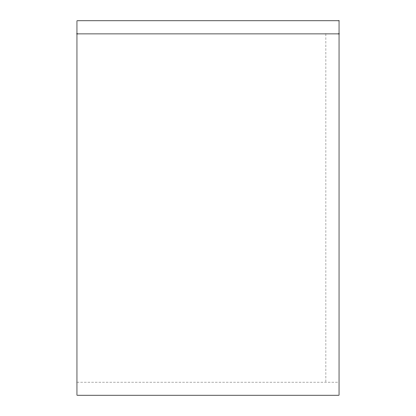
<?xml version="1.0" encoding="UTF-8"?>
<svg xmlns="http://www.w3.org/2000/svg" width="416" height="416" viewBox="0 0 416 416"><rect width="100%" height="100%" fill="white"/><g stroke="black" fill="none" stroke-linecap="round" stroke-linejoin="round"><path stroke-width="0.31" stroke-dasharray="2.08 1.56" d="M76.96 382.096L338.416 382.096M325.936 33.904L325.936 382.096"/><path stroke-width="0.62" d="M76.96 33.904L339.04 33.904M339.04 20.8L76.96 20.8L76.96 395.2L339.04 395.2L339.04 20.8"/></g></svg>
